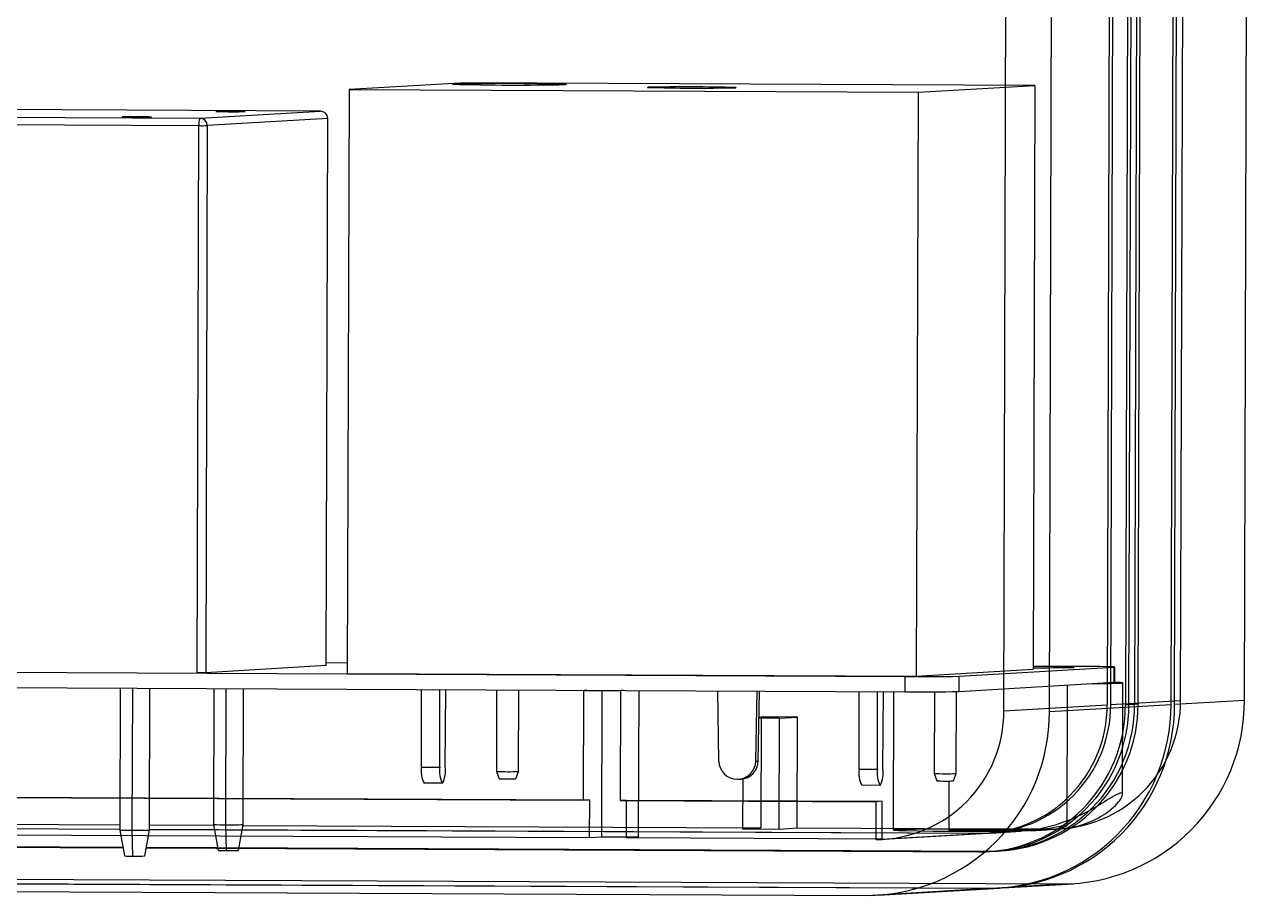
# Model space of a CAD drawing. Header units: millimetres. Extents: x -31.6 to 57.7, y -27.5 to 38.1.
# Drawn here: x 24.55 to 57.7, y -27.55 to -3.97 of the extents above; entities that cross this region are included whole.
import ezdxf

# ---------------------------------------------------------------- set-up
doc = ezdxf.new("R2010")
doc.units = ezdxf.units.MM

msp = doc.modelspace()

# ---------------------------------------------------------------- linework, layer by layer
at = {"color": 7, "linetype": 'Continuous', "lineweight": 25}
for p, q in [((53.988, 32.612), (53.826, -22.385)), ((53.921, -22.38), (54.083, 32.617)), ((54.481, 32.61), (54.319, -22.387)), ((54.414, -22.382), (54.576, 32.614)), ((54.728, 32.624), (54.566, -22.373)), ((54.661, -22.368), (54.823, 32.629)), ((55.552, -22.377), (55.714, 32.62)), ((55.647, -22.372), (55.809, 32.624)), ((55.812, -22.268), (55.974, 32.728)), ((57.538, -22.261), (57.7, 32.736)), ((51.03, -22.55), (51.193, 32.447)), ((52.263, -22.572), (52.426, 32.425)), ((36.479, -5.55), (33.322, -5.737)), ((36.121, -5.589), (36.142, -5.586)), ((51.867, -5.622), (36.479, -5.55)), ((39.167, -5.601), (39.165, -5.601)), ((39.202, -5.597), (39.183, -5.601)), ((48.709, -5.809), (51.867, -5.622)), ((51.867, -5.622), (51.82, -21.421)), ((33.322, -5.737), (33.275, -21.536)), ((33.322, -5.737), (48.709, -5.809)), ((41.394, -5.676), (41.41, -5.674)), ((43.793, -5.683), (43.778, -5.685)), ((48.709, -5.809), (48.663, -21.608)), ((32.548, -6.318), (-0.595, -6.163)), ((29.258, -6.713), (-3.884, -6.558)), ((-3.851, -6.356), (29.292, -6.511)), ((29.292, -6.511), (32.548, -6.318)), ((32.744, -6.519), (29.488, -6.712)), ((32.701, -21.318), (32.744, -6.519)), ((32.703, -21.318), (32.747, -6.519)), ((32.744, -6.519), (32.747, -6.519)), ((29.215, -21.512), (29.258, -6.713)), ((29.488, -6.712), (29.445, -21.511)), ((-16.205, -21.319), (48.363, -21.621)), ((29.445, -21.511), (32.701, -21.318)), ((32.703, -21.318), (32.701, -21.318)), ((33.276, -21.257), (32.704, -21.254)), ((33.275, -21.536), (48.663, -21.608)), ((48.663, -21.608), (51.82, -21.421)), ((49.825, -21.615), (54.012, -21.367)), ((52.968, -21.349), (51.82, -21.343)), ((54.01, -21.779), (54.012, -21.367)), ((54.028, -21.776), (54.029, -21.365)), ((-16.206, -21.731), (48.362, -22.033)), ((48.362, -22.033), (48.363, -21.621)), ((49.824, -22.026), (49.825, -21.615)), ((49.824, -22.026), (54.01, -21.779)), ((52.739, -25.663), (52.75, -21.853)), ((54.01, -21.779), (54.028, -21.776)), ((54.242, -24.831), (54.251, -21.793)), ((27.136, -21.933), (27.125, -25.777)), ((27.459, -25.782), (27.471, -21.935)), ((27.925, -25.78), (27.936, -21.937)), ((29.668, -21.945), (29.658, -25.628)), ((29.992, -25.633), (30.003, -21.947)), ((30.458, -25.63), (30.468, -21.949)), ((35.281, -24.072), (35.281, -21.971)), ((35.774, -24.074), (35.774, -21.974)), ((35.924, -24.066), (35.936, -21.975)), ((37.314, -21.981), (37.308, -24.191)), ((37.904, -24.194), (37.91, -21.984)), ((37.908, -24.193), (37.914, -21.984)), ((39.666, -24.972), (39.675, -21.997)), ((39.757, -21.992), (39.675, -21.997)), ((39.675, -21.997), (40.662, -22.002)), ((40.157, -25.968), (40.168, -21.994)), ((40.662, -22.002), (40.653, -24.977)), ((40.744, -21.997), (40.662, -22.002)), ((41.155, -21.999), (41.143, -25.972)), ((43.323, -23.909), (43.296, -22.009)), ((44.322, -23.914), (44.36, -22.014)), ((44.388, -23.91), (44.426, -22.014)), ((47.117, -24.127), (47.117, -22.027)), ((47.611, -24.13), (47.611, -22.029)), ((47.76, -24.121), (47.772, -22.03)), ((48.05, -22.031), (48.039, -25.775)), ((49.151, -22.034), (49.144, -24.247)), ((49.74, -24.249), (49.747, -22.029)), ((49.744, -24.249), (49.751, -22.029)), ((51.03, -22.55), (53.826, -22.385)), ((52.263, -22.572), (55.552, -22.377)), ((53.921, -22.38), (55.812, -22.268)), ((54.319, -22.387), (54.566, -22.373)), ((54.661, -22.368), (54.414, -22.382)), ((55.647, -22.372), (57.538, -22.261)), ((44.96, -22.749), (44.411, -22.747)), ((44.412, -22.719), (44.467, -22.715)), ((44.467, -22.715), (44.458, -25.715)), ((45.454, -22.72), (44.467, -22.715)), ((44.951, -25.749), (44.96, -22.749)), ((44.96, -22.749), (45.454, -22.72)), ((45.445, -25.72), (45.454, -22.72)), ((35.281, -24.072), (35.774, -24.074)), ((37.308, -24.191), (37.38, -24.392)), ((37.831, -24.393), (37.904, -24.194)), ((37.834, -24.393), (37.908, -24.193)), ((37.904, -24.194), (37.908, -24.193)), ((44.322, -23.914), (44.388, -23.91)), ((47.117, -24.127), (47.611, -24.13)), ((35.847, -24.512), (35.353, -24.51)), ((35.848, -24.512), (35.847, -24.512)), ((37.834, -24.393), (37.831, -24.393)), ((43.828, -24.403), (43.815, -24.402)), ((43.859, -24.402), (43.924, -24.398)), ((43.969, -24.393), (43.965, -25.744)), ((49.144, -24.247), (49.216, -24.447)), ((49.543, -24.45), (49.539, -25.779)), ((49.668, -24.449), (49.74, -24.249)), ((49.671, -24.448), (49.668, -24.449)), ((49.671, -24.448), (49.744, -24.249)), ((49.74, -24.249), (49.744, -24.249)), ((47.683, -24.568), (47.19, -24.565)), ((47.685, -24.567), (47.683, -24.568)), ((21.122, -24.885), (39.666, -24.972)), ((21.287, -24.876), (39.831, -24.962)), ((39.666, -24.972), (39.831, -24.962)), ((39.828, -25.987), (39.831, -24.962)), ((40.817, -24.967), (40.653, -24.977)), ((40.653, -24.977), (47.571, -25.009)), ((40.817, -24.967), (40.814, -25.992)), ((40.817, -24.967), (47.735, -24.999)), ((47.571, -25.009), (47.568, -26.034)), ((47.735, -24.999), (47.571, -25.009)), ((47.735, -24.999), (47.732, -26.024)), ((0.603, -25.51), (27.126, -25.634)), ((27.125, -25.76), (0.586, -25.636)), ((0.587, -25.631), (27.125, -25.755)), ((27.125, -25.777), (27.247, -26.478)), ((27.478, -26.481), (27.459, -25.782)), ((27.8, -26.479), (27.925, -25.78)), ((27.925, -25.759), (50.458, -25.864)), ((50.363, -25.869), (27.925, -25.764)), ((27.926, -25.638), (29.661, -25.646)), ((29.658, -25.628), (29.779, -26.328)), ((30.01, -26.331), (29.992, -25.633)), ((30.332, -26.329), (30.458, -25.63)), ((30.454, -25.65), (44.458, -25.715)), ((43.965, -25.744), (44.458, -25.715)), ((43.965, -25.744), (44.951, -25.749)), ((44.951, -25.749), (45.445, -25.72)), ((45.445, -25.72), (52.349, -25.752)), ((50.458, -25.864), (51.258, -25.817)), ((50.675, -25.858), (51.486, -25.81)), ((51.515, -25.801), (51.999, -25.773)), ((51.752, -25.794), (52.196, -25.768)), ((52.257, -25.757), (52.349, -25.752)), ((52.462, -25.752), (52.566, -25.746)), ((27.209, -26.26), (0.497, -26.136)), ((0.498, -26.13), (27.208, -26.255)), ((27.206, -26.245), (0.5, -26.12)), ((0.501, -26.115), (27.205, -26.239)), ((39.828, -25.987), (21.284, -25.901)), ((40.157, -25.968), (39.828, -25.987)), ((41.143, -25.972), (40.157, -25.968)), ((41.143, -25.972), (40.814, -25.992)), ((47.732, -26.024), (40.814, -25.992)), ((47.568, -26.034), (50.363, -25.869)), ((47.785, -26.028), (50.58, -25.863)), ((50.362, -26.369), (27.838, -26.263)), ((27.839, -26.258), (50.457, -26.364)), ((50.609, -26.354), (27.841, -26.248)), ((27.842, -26.242), (50.704, -26.349)), ((50.362, -26.369), (50.609, -26.354)), ((50.704, -26.349), (50.457, -26.364)), ((50.61, -26.362), (50.856, -26.347)), ((50.705, -26.357), (50.951, -26.342)), ((-23.373, -27.008), (50.606, -27.354)), ((-23.278, -27.003), (50.701, -27.349)), ((-21.387, -26.892), (52.592, -27.237)), ((-26.662, -27.203), (47.317, -27.548)), ((47.317, -27.548), (50.606, -27.354)), ((47.627, -27.54), (50.915, -27.346)), ((50.701, -27.349), (52.592, -27.237)), ((51.011, -27.341), (52.902, -27.229))]:
    msp.add_line(p, q, dxfattribs=at)
at = {"color": 7, "linetype": 'Continuous', "lineweight": 25, "flags": 128}
for points in [[(36.142, -5.586), (36.194, -5.591), (36.209, -5.594)], [(41.41, -5.674), (41.449, -5.678), (41.458, -5.68)], [(27.648, -6.476), (27.492, -6.475), (27.35, -6.476), (27.243, -6.476), (27.187, -6.478), (27.192, -6.479), (27.257, -6.481), (27.37, -6.482), (27.516, -6.483)], [(27.648, -6.476), (27.492, -6.475), (27.35, -6.476), (27.243, -6.476), (27.187, -6.478), (27.192, -6.479), (27.257, -6.481), (27.37, -6.482), (27.516, -6.483)], [(27.516, -6.483), (27.672, -6.484), (27.815, -6.484), (27.921, -6.483), (27.977, -6.481), (27.972, -6.48), (27.908, -6.478), (27.794, -6.477), (27.648, -6.476)], [(27.516, -6.483), (27.672, -6.484), (27.815, -6.484), (27.921, -6.483), (27.977, -6.481), (27.972, -6.48), (27.908, -6.478), (27.794, -6.477), (27.648, -6.476)], [(30.18, -6.326), (30.024, -6.326), (29.882, -6.326), (29.775, -6.327), (29.72, -6.328), (29.725, -6.33), (29.789, -6.331), (29.903, -6.333), (30.049, -6.334)], [(30.18, -6.326), (30.024, -6.326), (29.882, -6.326), (29.775, -6.327), (29.72, -6.328), (29.725, -6.33), (29.789, -6.331), (29.903, -6.333), (30.049, -6.334)], [(30.049, -6.334), (30.205, -6.334), (30.347, -6.334), (30.454, -6.333), (30.509, -6.332), (30.504, -6.33), (30.44, -6.328), (30.326, -6.327), (30.18, -6.326)], [(30.049, -6.334), (30.205, -6.334), (30.347, -6.334), (30.454, -6.333), (30.509, -6.332), (30.504, -6.33), (30.44, -6.328), (30.326, -6.327), (30.18, -6.326)], [(51.82, -21.385), (51.905, -21.385), (52.273, -21.384), (52.579, -21.382), (52.8, -21.379), (52.922, -21.375), (52.936, -21.371), (52.842, -21.366), (52.645, -21.362), (52.36, -21.358), (52.006, -21.354), (51.82, -21.353)], [(54.012, -21.367), (54.028, -21.365), (53.996, -21.362), (53.917, -21.359), (53.792, -21.357), (53.629, -21.354), (53.431, -21.352), (53.208, -21.35), (52.968, -21.349)], [(54.208, -21.799), (54.25, -21.793), (54.186, -21.787), (54.019, -21.781), (53.989, -21.78)], [(52.257, -25.757), (51.7, -25.754), (51.124, -25.752), (50.549, -25.751), (49.994, -25.751), (49.479, -25.752), (49.022, -25.754), (48.638, -25.758), (48.341, -25.762), (48.142, -25.767), (48.047, -25.773), (48.059, -25.779), (48.179, -25.785), (48.402, -25.791), (48.719, -25.797), (49.121, -25.803), (49.594, -25.807), (50.119, -25.811), (50.681, -25.814), (51.258, -25.817)], [(51.999, -25.773), (51.619, -25.77), (51.205, -25.768), (50.787, -25.767), (50.393, -25.767), (50.051, -25.769), (49.783, -25.771), (49.609, -25.775), (49.54, -25.779), (49.581, -25.783), (49.729, -25.788), (49.975, -25.792), (50.3, -25.796), (50.683, -25.799), (51.098, -25.801), (51.515, -25.801)]]:
    msp.add_lwpolyline(points, dxfattribs=at)
at = {"color": 7, "linetype": 'Continuous', "lineweight": 25}
for centre, radius, start, end in [((37.891, 59.709), 65.323, 268.44744, 271.13311), ((37.437, -72.049), 66.475, 88.4789, 91.11665), ((42.757, 40.443), 46.139, 268.3082, 271.2683), ((42.433, -52.364), 46.701, 88.3312, 91.2549), ((29.599, -6.665), 0.344, 153.2679, 187.9058), ((29.289, -6.71), 0.199, 359.4604, 89.3224), ((32.547, -6.518), 0.2, 359.8311, 89.7322), ((32.545, -6.517), 0.199, 359.4604, 89.3224), ((29.338, 1.268), 7.981, 269.4284, 271.081), ((29.294, -13.532), 7.981, 269.4284, 271.081), ((48.869, 29.059), 50.683, 269.4285, 271.0809), ((53.321, 5.541), 27.354, 270.2288, 271.8587), ((48.868, 28.647), 50.683, 269.4285, 271.0809), ((50.355, -22.405), 3.964, 270.0944, 0.2522), ((50.358, -22.4), 3.468, 270.0944, 0.2522), ((50.448, -22.398), 3.966, 270.1266, 0.22), ((50.451, -22.393), 3.47, 270.1266, 0.22), ((50.593, -22.395), 4.959, 270.1475, 0.199), ((50.602, -22.39), 3.964, 270.0944, 0.2522), ((50.688, -22.39), 4.959, 270.1475, 0.199), ((50.695, -22.383), 3.966, 270.1266, 0.22), ((52.342, -22.282), 3.47, 270.1266, 0.22), ((52.579, -22.278), 4.959, 270.1475, 0.199), ((47.304, -22.589), 4.959, 270.1475, 0.199), ((47.56, -22.564), 3.47, 270.1266, 0.22), ((35.979, -24.181), 0.707, 171.1308, 207.724), ((36.472, -24.183), 0.707, 171.1308, 207.724), ((35.173, -24.169), 0.757, 333.0373, 7.8199), ((37.653, -11.736), 12.461, 268.4118, 271.1522), ((43.821, -23.905), 0.497, 180.45, 269.3312), ((43.827, -23.907), 0.495, 270.1001, 359.2447), ((43.892, -23.903), 0.496, 273.7237, 359.229), ((47.816, -24.236), 0.707, 171.1308, 207.724), ((48.309, -24.239), 0.707, 171.1308, 207.724), ((47.01, -24.224), 0.757, 333.0373, 7.8199), ((37.641, -14.932), 9.463, 268.4167, 271.1495), ((49.49, -11.791), 12.461, 268.4118, 271.1522), ((49.478, -14.987), 9.463, 268.4167, 271.1495), ((27.393, -19.157), 6.626, 267.6857, 270.5763), ((27.638, -16.541), 9.243, 268.8898, 271.7772), ((29.925, -19.007), 6.626, 267.6857, 270.5763), ((30.171, -16.391), 9.243, 268.8898, 271.7772), ((27.432, -21.883), 4.599, 267.6924, 270.5722), ((27.594, -18.746), 7.736, 269.1398, 271.5253), ((29.964, -21.733), 4.599, 267.6924, 270.5722), ((30.126, -18.596), 7.736, 269.1398, 271.5253)]:
    msp.add_arc(centre, radius, start, end, dxfattribs=at)
for points, knots in [([(43.768, -5.685), (43.768, -5.685), (43.769, -5.685), (43.767, -5.685), (43.765, -5.685)], [0, 0, 0, 0, 0.2118879, 1, 1, 1, 1]), ([(52.257, -25.757), (52.457, -25.747), (52.907, -25.724), (53.506, -25.516), (53.916, -25.247), (54.147, -25.01), (54.258, -24.831), (54.234, -24.741), (53.987, -24.86), (53.497, -25.18), (52.772, -25.543), (51.984, -25.781), (51.464, -25.806), (51.258, -25.817)], [0, 0, 0, 0, 0.0755606, 0.1692162, 0.2789413, 0.3437755, 0.4106584, 0.4991442, 0.5877958, 0.7029417, 0.8213461, 0.9293072, 1, 1, 1, 1]), ([(51.999, -25.773), (52.094, -25.771), (52.326, -25.766), (52.597, -25.716), (52.756, -25.661), (52.735, -25.646), (52.54, -25.683), (52.197, -25.75), (51.826, -25.796), (51.584, -25.8), (51.515, -25.801)], [0, 0, 0, 0, 0.094208, 0.229963, 0.373731, 0.518292, 0.657571, 0.79765, 0.942804, 1, 1, 1, 1])]:
    msp.add_open_spline(points, degree=3, knots=knots, dxfattribs=at)

doc.saveas('drawing.dxf')
